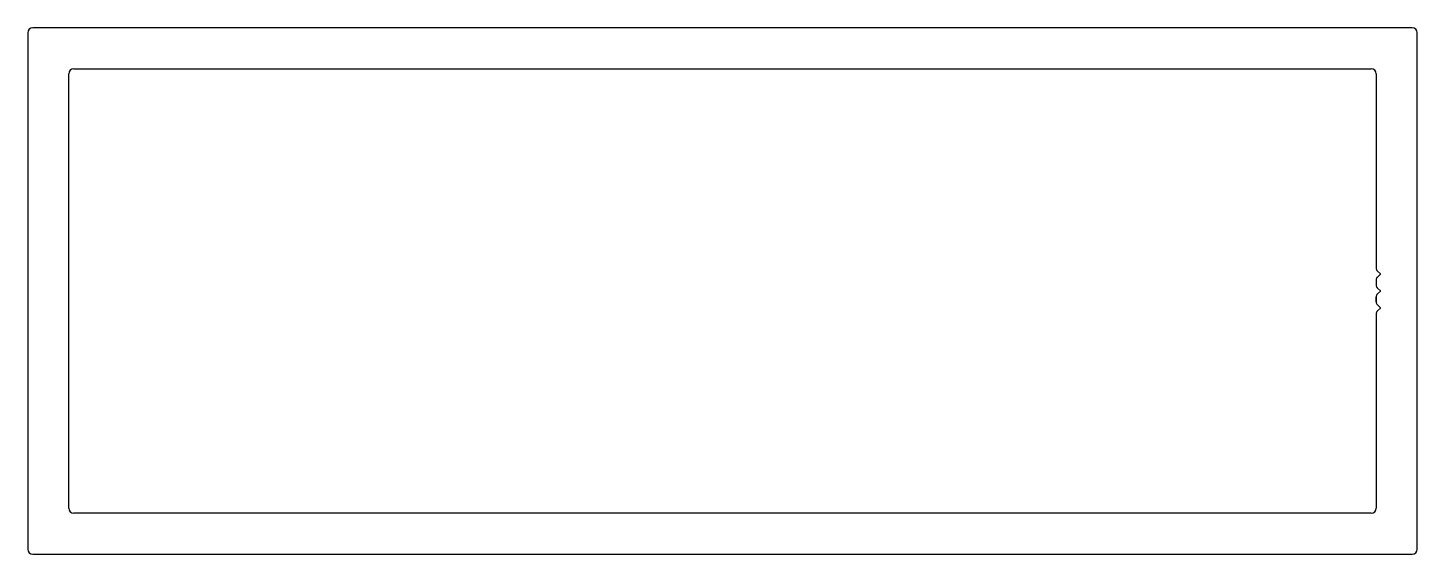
# Model space of a CAD drawing. Header units: inches. Extents: x -41.5 to 40.3, y 0.4 to 31.4.
import ezdxf

# ---------------------------------------------------------------- set-up
doc = ezdxf.new("R2010")
doc.units = ezdxf.units.IN
doc.header["$MEASUREMENT"] = 0
doc.layers.add('TOP RAIL', color=5, linetype='Continuous')

msp = doc.modelspace()

# ---------------------------------------------------------------- linework, layer by layer
at = {"color": 7}
for p, q in [((-39.09, 3.116), (-39.09, 28.693)), ((-38.79, 28.993), (37.587, 28.993)), ((37.887, 28.693), (37.887, 17.258)), ((37.887, 17.258), (37.887, 17.258)), ((37.887, 16.551), (37.887, 16.258)), ((37.96, 17.081), (38.132, 16.91)), ((38.132, 16.899), (37.96, 16.728)), ((37.887, 15.551), (37.887, 15.258)), ((37.887, 15.258), (37.887, 15.551)), ((37.887, 15.551), (37.887, 15.258)), ((37.887, 15.258), (37.887, 15.551)), ((37.887, 15.551), (37.887, 15.258)), ((37.96, 16.081), (38.132, 15.91)), ((38.132, 15.899), (37.96, 15.728)), ((37.96, 15.081), (38.132, 14.91)), ((38.132, 14.899), (37.96, 14.728)), ((37.887, 14.551), (37.887, 14.551)), ((37.887, 14.551), (37.887, 3.116)), ((37.587, 2.816), (-38.79, 2.816))]:
    msp.add_line(p, q, dxfattribs=at)
for centre, radius, start, end in [((-38.79, 28.693), 0.3, 90, 180), ((37.587, 28.693), 0.3, 360, 90), ((38.137, 17.258), 0.25, 180, 225), ((38.137, 16.551), 0.25, 135, 180), ((38.126, 16.904), 0.008, 315, 45), ((38.137, 16.258), 0.25, 180, 225), ((38.137, 15.551), 0.25, 135, 180), ((38.126, 15.904), 0.008, 315, 45), ((38.137, 15.258), 0.25, 180, 225), ((38.137, 14.551), 0.25, 135, 180), ((38.126, 14.904), 0.008, 315, 45), ((-38.79, 3.116), 0.3, 180, 270), ((37.587, 3.116), 0.3, 270, 0)]:
    msp.add_arc(centre, radius, start, end, dxfattribs=at)
at = {"layer": 'TOP RAIL', "color": 7}
for p, q in [((-41.503, 31.106), (-41.503, 0.703)), ((40, 31.406), (-41.203, 31.406)), ((40.3, 0.703), (40.3, 31.106)), ((-41.203, 0.403), (40, 0.403))]:
    msp.add_line(p, q, dxfattribs=at)
for centre, start, end in [((-41.203, 31.106), 90, 180), ((40, 31.106), 360, 90), ((-41.203, 0.703), 180, 270), ((40, 0.703), 270, 0)]:
    msp.add_arc(centre, 0.3, start, end, dxfattribs=at)

doc.saveas('drawing.dxf')
